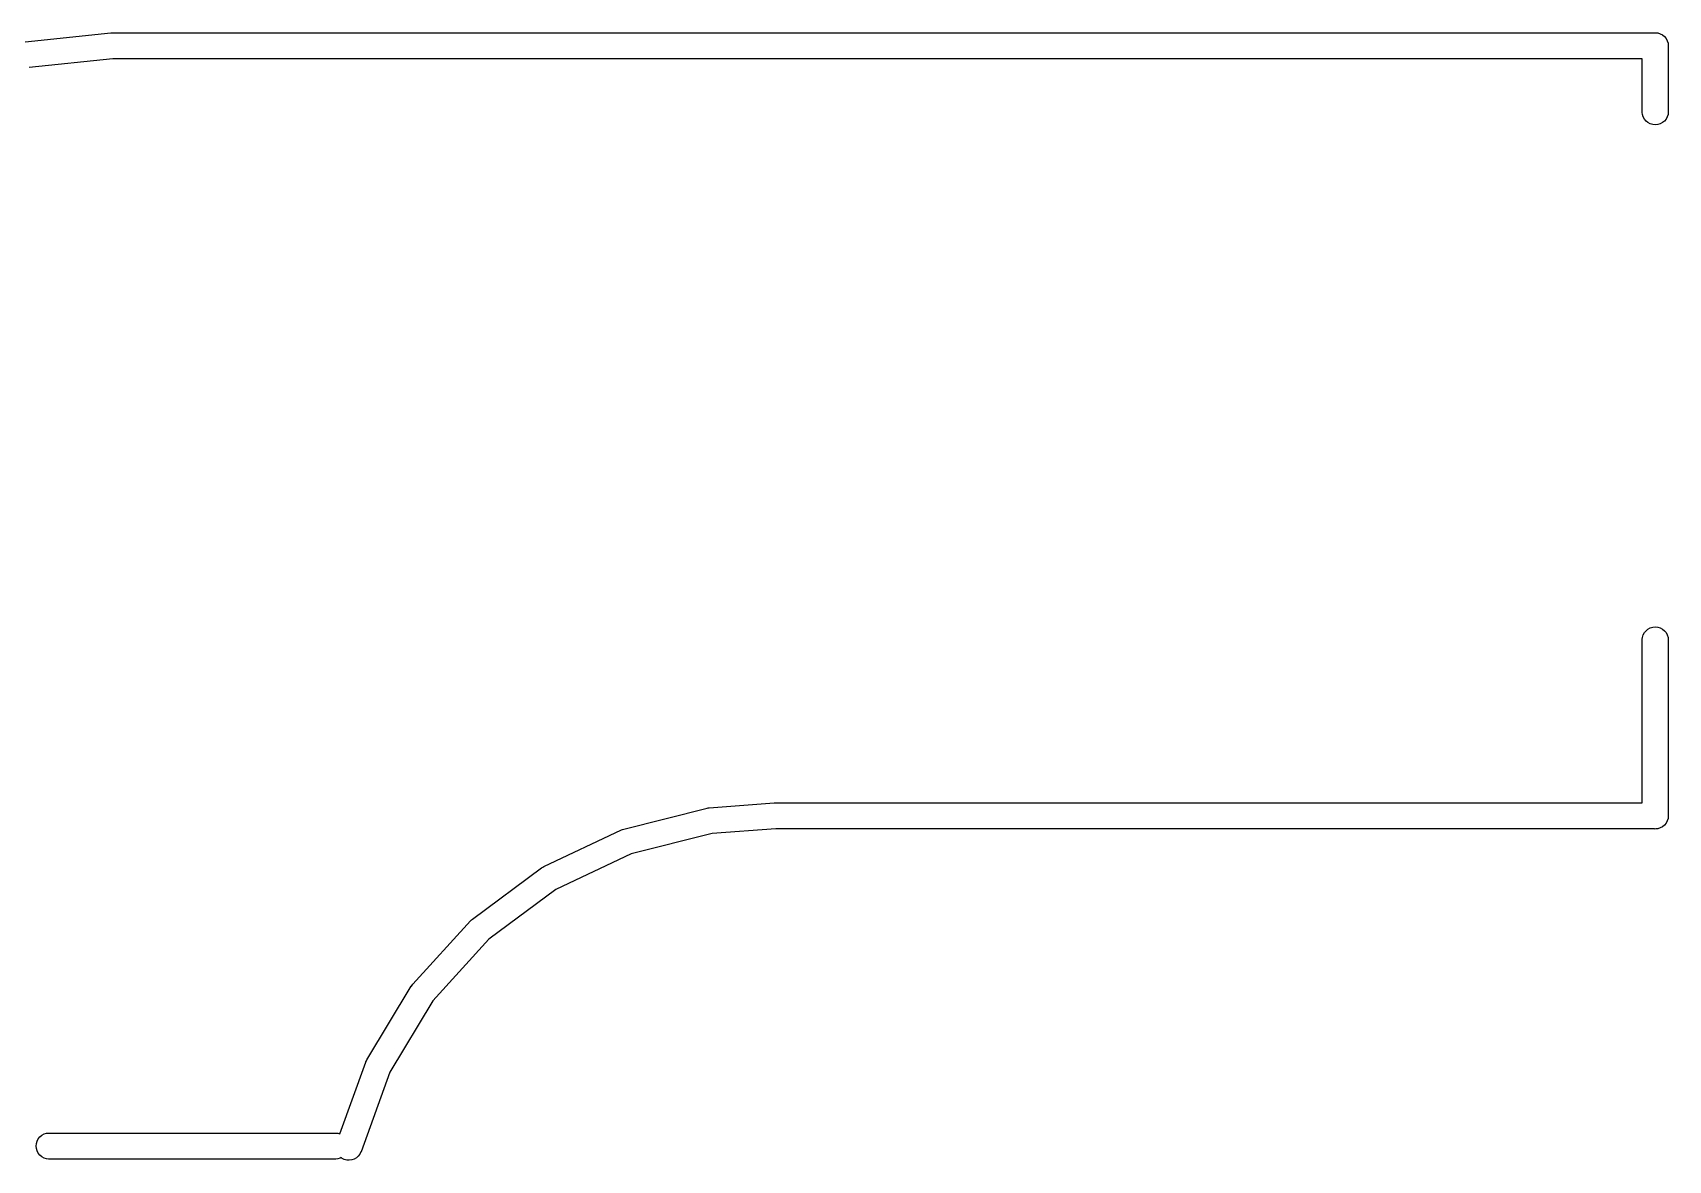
# Model space of a CAD drawing. Extents: x -13 to 127, y -89 to 15.
# Drawn here: x -4.29 to 5.16, y -37.55 to -31.04 of the extents above; entities that cross this region are included whole.
import ezdxf

# ---------------------------------------------------------------- set-up
doc = ezdxf.new("R2010")
doc.units = 0
doc.layers.add('BLACK', color=7, linetype='CONTINUOUS')

msp = doc.modelspace()

# ---------------------------------------------------------------- linework, layer by layer
at = {"layer": 'BLACK', "linetype": 'CONTINUOUS'}
for p, q in [((-4.32858, -31.0923), (-3.83557, -31.0405)), ((-3.83557, -31.0405), (-3.83453, -31.0404)), ((-3.83453, -31.0404), (-3.83125, -31.0404)), ((-3.83125, -31.0404), (-3.82799, -31.0401)), ((-3.82799, -31.0401), (-3.8138, -31.04)), ((-3.8138, -31.04), (-3.81367, -31.04)), ((-3.81367, -31.04), (5.07632, -31.04)), ((5.07632, -31.04), (5.08, -31.0396)), ((5.08, -31.0396), (5.08367, -31.04)), ((5.08367, -31.04), (5.0947, -31.0411)), ((5.0947, -31.0411), (5.10884, -31.0454)), ((5.10884, -31.0454), (5.12187, -31.0523)), ((5.12187, -31.0523), (5.13329, -31.0617)), ((5.13329, -31.0617), (5.14266, -31.0731)), ((5.14266, -31.0731), (5.14962, -31.0862)), ((5.14962, -31.0862), (5.15391, -31.1003)), ((5.15391, -31.1003), (5.15536, -31.115)), ((5.15536, -31.115), (5.155, -31.1187)), ((5.155, -31.1187), (5.155, -31.4997)), ((-3.82368, -31.19), (-4.30558, -31.2407)), ((-3.80974, -31.19), (-3.82368, -31.19)), ((5.005, -31.19), (-3.80974, -31.19)), ((5.005, -31.4997), (5.005, -31.19)), ((5.00609, -31.5107), (5.005, -31.4997)), ((5.01037, -31.5248), (5.00609, -31.5107)), ((5.01734, -31.5379), (5.01037, -31.5248)), ((5.14962, -31.5248), (5.14266, -31.5379)), ((5.15391, -31.5107), (5.14962, -31.5248)), ((5.155, -31.4997), (5.15391, -31.5107)), ((5.02671, -31.5493), (5.01734, -31.5379)), ((5.03813, -31.5587), (5.02671, -31.5493)), ((5.05116, -31.5656), (5.03813, -31.5587)), ((5.0653, -31.5699), (5.05116, -31.5656)), ((5.08, -31.5714), (5.0653, -31.5699)), ((5.0947, -31.5699), (5.08, -31.5714)), ((5.10884, -31.5656), (5.0947, -31.5699)), ((5.12187, -31.5587), (5.10884, -31.5656)), ((5.13329, -31.5493), (5.12187, -31.5587)), ((5.14266, -31.5379), (5.13329, -31.5493)), ((5.005, -34.5403), (5.00609, -34.5293)), ((5.005, -35.485), (5.005, -34.5403)), ((5.00609, -34.5293), (5.01038, -34.5152)), ((5.01038, -34.5152), (5.01734, -34.5021)), ((5.01734, -34.5021), (5.02671, -34.4907)), ((5.02671, -34.4907), (5.03813, -34.4813)), ((5.03813, -34.4813), (5.05116, -34.4744)), ((5.05116, -34.4744), (5.0653, -34.4701)), ((5.0653, -34.4701), (5.08, -34.4686)), ((5.08, -34.4686), (5.0947, -34.4701)), ((5.0947, -34.4701), (5.10884, -34.4744)), ((5.10884, -34.4744), (5.12187, -34.4813)), ((5.12187, -34.4813), (5.13329, -34.4907)), ((5.13329, -34.4907), (5.14266, -34.5021)), ((5.14266, -34.5021), (5.14962, -34.5152)), ((5.14962, -34.5152), (5.15391, -34.5293)), ((5.15391, -34.5293), (5.155, -34.5403)), ((5.155, -34.5403), (5.155, -35.5563)), ((-0.38086, -35.5131), (-0.00641, -35.4853)), ((-0.00641, -35.4853), (-0.00367, -35.485)), ((-0.00367, -35.485), (5.005, -35.485)), ((-0.87437, -35.6359), (-0.39358, -35.5151)), ((-0.39358, -35.5151), (-0.39256, -35.5149)), ((-0.39256, -35.5149), (-0.38669, -35.5141)), ((-0.38669, -35.5141), (-0.38086, -35.5131)), ((5.14962, -35.5888), (5.14266, -35.6019)), ((5.15391, -35.5747), (5.14962, -35.5888)), ((5.15536, -35.56), (5.15391, -35.5747)), ((5.155, -35.5563), (5.15536, -35.56)), ((-1.33633, -35.8526), (-0.88815, -35.6408)), ((-0.88815, -35.6408), (-0.88814, -35.6408)), ((-0.88814, -35.6408), (-0.8872, -35.6404)), ((-0.8872, -35.6404), (-0.88075, -35.6382)), ((-0.88075, -35.6382), (-0.87437, -35.6359)), ((-0.36331, -35.6622), (-0.8307, -35.7796)), ((0.00278, -35.635), (-0.36331, -35.6622)), ((5.07632, -35.635), (0.00278, -35.635)), ((5.08, -35.6354), (5.07632, -35.635)), ((5.08367, -35.635), (5.08, -35.6354)), ((5.0947, -35.6339), (5.08367, -35.635)), ((5.10884, -35.6296), (5.0947, -35.6339)), ((5.12187, -35.6227), (5.10884, -35.6296)), ((5.13329, -35.6133), (5.12187, -35.6227)), ((5.14266, -35.6019), (5.13329, -35.6133)), ((-0.8307, -35.7796), (-1.26559, -35.9851)), ((-1.7474, -36.155), (-1.3489, -35.8602)), ((-1.3489, -35.8602), (-1.34889, -35.8602)), ((-1.34889, -35.8602), (-1.34888, -35.8602)), ((-1.34888, -35.8602), (-1.34805, -35.8595)), ((-1.34805, -35.8595), (-1.3422, -35.8561)), ((-1.3422, -35.8561), (-1.33633, -35.8526)), ((-1.26559, -35.9851), (-1.65227, -36.2712)), ((-1.75755, -36.164), (-1.75246, -36.1596)), ((-1.75246, -36.1596), (-1.7474, -36.155)), ((-2.0919, -36.5314), (-1.75826, -36.1648)), ((-1.75826, -36.1648), (-1.75826, -36.1648)), ((-1.75826, -36.1648), (-1.75825, -36.1648)), ((-1.75825, -36.1648), (-1.75755, -36.164)), ((-1.65227, -36.2712), (-1.97601, -36.627)), ((-2.1001, -36.5423), (-2.09598, -36.5369)), ((-2.09598, -36.5369), (-2.0919, -36.5314)), ((-2.35673, -36.9676), (-2.10066, -36.5432)), ((-1.97601, -36.627), (-2.2245, -37.0388)), ((-2.10066, -36.5432), (-2.10065, -36.5432)), ((-2.10065, -36.5432), (-2.1001, -36.5423)), ((-2.10065, -36.5432), (-2.10065, -36.5432)), ((-2.51292, -37.3948), (-2.36303, -36.9809)), ((-2.36303, -36.9808), (-2.36267, -36.9799)), ((-2.36303, -36.9809), (-2.36303, -36.9808)), ((-2.36303, -36.9809), (-2.36303, -36.9809)), ((-2.36267, -36.9799), (-2.35966, -36.9738)), ((-2.35966, -36.9738), (-2.35673, -36.9676)), ((-2.2245, -37.0388), (-2.39075, -37.498)), ((-4.26636, -37.465), (-4.26491, -37.4503)), ((-4.26491, -37.4797), (-4.26636, -37.465)), ((-4.26491, -37.4503), (-4.26063, -37.4362)), ((-4.26063, -37.4938), (-4.26491, -37.4797)), ((-4.26063, -37.4362), (-4.25366, -37.4231)), ((-4.25366, -37.4231), (-4.24429, -37.4117)), ((-4.24429, -37.4117), (-4.23287, -37.4023)), ((-4.23287, -37.4023), (-4.21984, -37.3954)), ((-4.21984, -37.3954), (-4.2057, -37.3911)), ((-4.2057, -37.3911), (-4.19468, -37.39)), ((-4.19468, -37.39), (-2.53632, -37.39)), ((-2.53632, -37.39), (-2.5253, -37.3911)), ((-2.5253, -37.3911), (-2.51292, -37.3948)), ((-4.25366, -37.5069), (-4.26063, -37.4938)), ((-4.24429, -37.5183), (-4.25366, -37.5069)), ((-4.23287, -37.5277), (-4.24429, -37.5183)), ((-4.21984, -37.5346), (-4.23287, -37.5277)), ((-4.2057, -37.5389), (-4.21984, -37.5346)), ((-4.19468, -37.54), (-4.2057, -37.5389)), ((-2.53632, -37.54), (-4.19468, -37.54)), ((-2.5253, -37.5389), (-2.53632, -37.54)), ((-2.51116, -37.5346), (-2.5253, -37.5389)), ((-2.5063, -37.532), (-2.51116, -37.5346)), ((-2.50046, -37.5364), (-2.5063, -37.532)), ((-2.48729, -37.5428), (-2.50046, -37.5364)), ((-2.47313, -37.5466), (-2.48729, -37.5428)), ((-2.45852, -37.5474), (-2.47313, -37.5466)), ((-2.44402, -37.5455), (-2.45852, -37.5474)), ((-2.43017, -37.5407), (-2.44402, -37.5455)), ((-2.4175, -37.5334), (-2.43017, -37.5407)), ((-2.40651, -37.5237), (-2.4175, -37.5334)), ((-2.3976, -37.5121), (-2.40651, -37.5237)), ((-2.39111, -37.499), (-2.3976, -37.5121)), ((-2.39075, -37.498), (-2.39111, -37.499))]:
    msp.add_line(p, q, dxfattribs=at)

doc.saveas('drawing.dxf')
